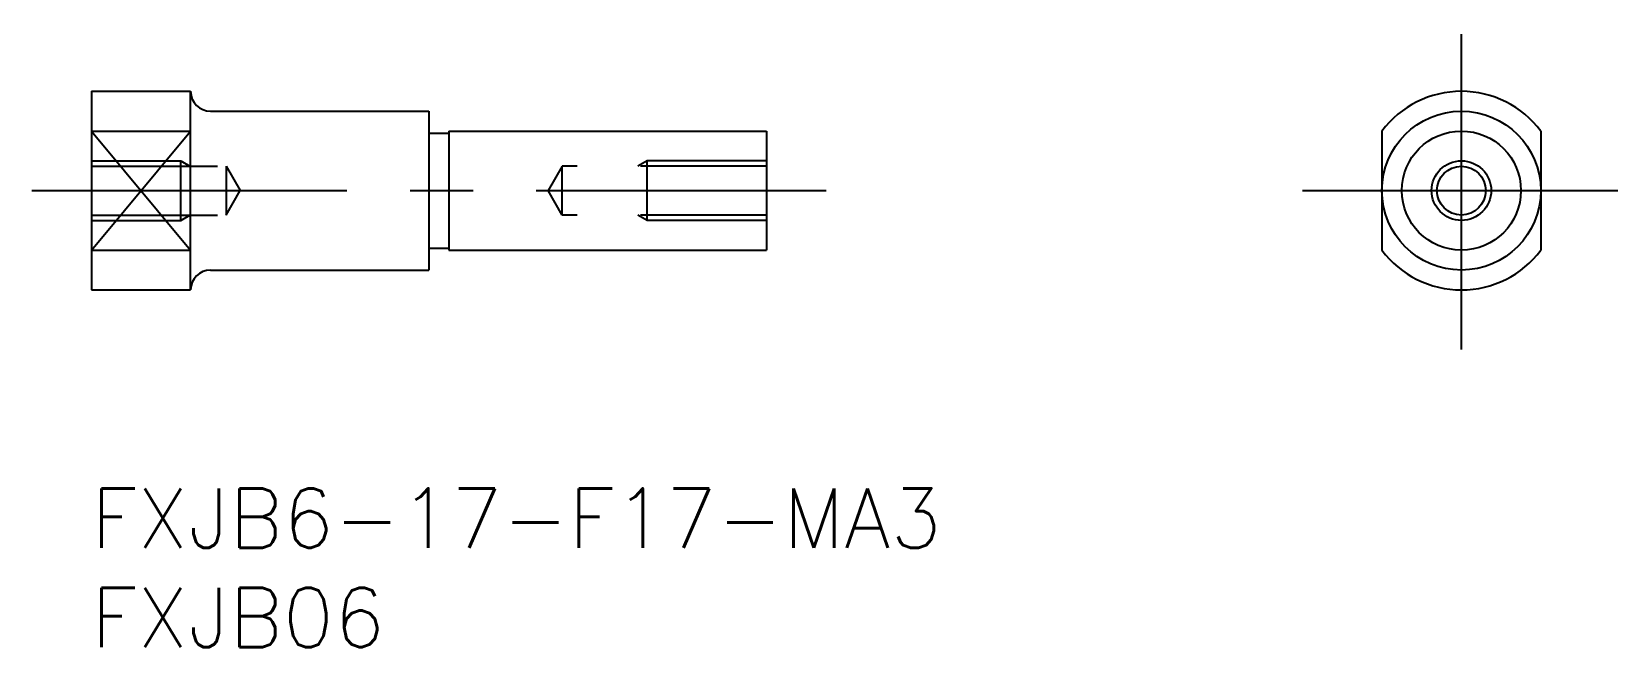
# Model space of a CAD drawing. Extents: x -3 to 77, y -8 to 23.
import ezdxf

# ---------------------------------------------------------------- set-up
doc = ezdxf.new("R2010")
doc.units = 0
doc.header["$LTSCALE"] = 0.5
doc.linetypes.add('CENTER', pattern=[50.8, 31.75, -6.35, 6.35, -6.35])
doc.linetypes.add('DASHED', pattern=[19.05, 12.7, -6.35])
for name, color, linetype in [('MSM_CENTER', 1, 'CENTER'), ('MSM_CONTINUOUS', 7, 'CONTINUOUS'), ('MSM_DASHED', 4, 'DASHED'), ('MSM_NARROW', 5, 'CONTINUOUS'), ('MSM_PART_NUMBER', 7, 'CONTINUOUS')]:
    doc.layers.add(name, color=color, linetype=linetype)
doc.styles.get("Standard").update_dxf_attribs({"font": 'txt.shx', "height": 3, "bigfont": 'bigfont.shx'})

msp = doc.modelspace()

# ---------------------------------------------------------------- linework, layer by layer
at = {"layer": 'MSM_CENTER'}
for p, q in [((69, 7), (69, 23)), ((-3, 15), (37, 15)), ((61, 15), (77, 15))]:
    msp.add_line(p, q, dxfattribs=at)
at = {"layer": 'MSM_CONTINUOUS'}
for p, q in [((0, 20), (5, 20)), ((0, 20), (0, 10)), ((5, 10), (5, 20)), ((6, 19), (17, 19)), ((17, 19), (17, 11)), ((0, 18), (5, 18)), ((17, 17.9), (18, 17.9)), ((18, 18), (34, 18)), ((18, 18), (18, 12)), ((34, 18), (34, 12)), ((65, 18), (65, 12)), ((73, 18), (73, 12)), ((0, 12), (5, 12)), ((17, 12.1), (18, 12.1)), ((18, 12), (34, 12)), ((6, 11), (17, 11)), ((0, 10), (5, 10))]:
    msp.add_line(p, q, dxfattribs=at)
for radius in [4, 3, 1.23]:
    msp.add_circle((69, 15), radius, dxfattribs=at)
for centre, radius, start, end in [((6, 20), 1, 180, 270), ((69, 15), 5, 36.8699, 143.1301), ((69, 15), 5, 216.8699, 323.1301), ((6, 10), 1, 90, 180)]:
    msp.add_arc(centre, radius, start, end, dxfattribs=at)
at = {"layer": 'MSM_DASHED'}
for p, q in [((0, 16.5), (4.5, 16.5)), ((0, 16.229), (6.79, 16.229)), ((4.5, 13.5), (4.5, 16.5)), ((4.5, 16.5), (4.969, 16.229)), ((6.79, 16.229), (6.79, 13.77)), ((6.79, 16.229), (7.5, 15)), ((23.71, 16.229), (23, 15)), ((34, 16.229), (23.71, 16.229)), ((23.71, 13.77), (23.71, 16.229)), ((28, 16.5), (27.531, 16.229)), ((34, 16.5), (28, 16.5)), ((28, 13.5), (28, 16.5)), ((6.79, 13.77), (7.5, 15)), ((23.71, 13.77), (23, 15)), ((0, 13.77), (6.79, 13.77)), ((4.5, 13.5), (4.969, 13.77)), ((34, 13.77), (23.71, 13.77)), ((28, 13.5), (27.531, 13.77)), ((0, 13.5), (4.5, 13.5)), ((34, 13.5), (28, 13.5))]:
    msp.add_line(p, q, dxfattribs=at)
at = {"layer": 'MSM_NARROW'}
for p, q in [((0, 12), (5, 18)), ((0, 18), (5, 12))]:
    msp.add_line(p, q, dxfattribs=at)
msp.add_circle((69, 15), 1.5, dxfattribs=at)

# ---------------------------------------------------------------- texts
at = {"layer": 'MSM_PART_NUMBER'}
for s, p in [('FXJB6-17-F17-MA3', (0, -3)), ('FXJB06', (0, -8))]:
    msp.add_text(s, height=3, dxfattribs=at).set_placement(p)

doc.saveas('drawing.dxf')
